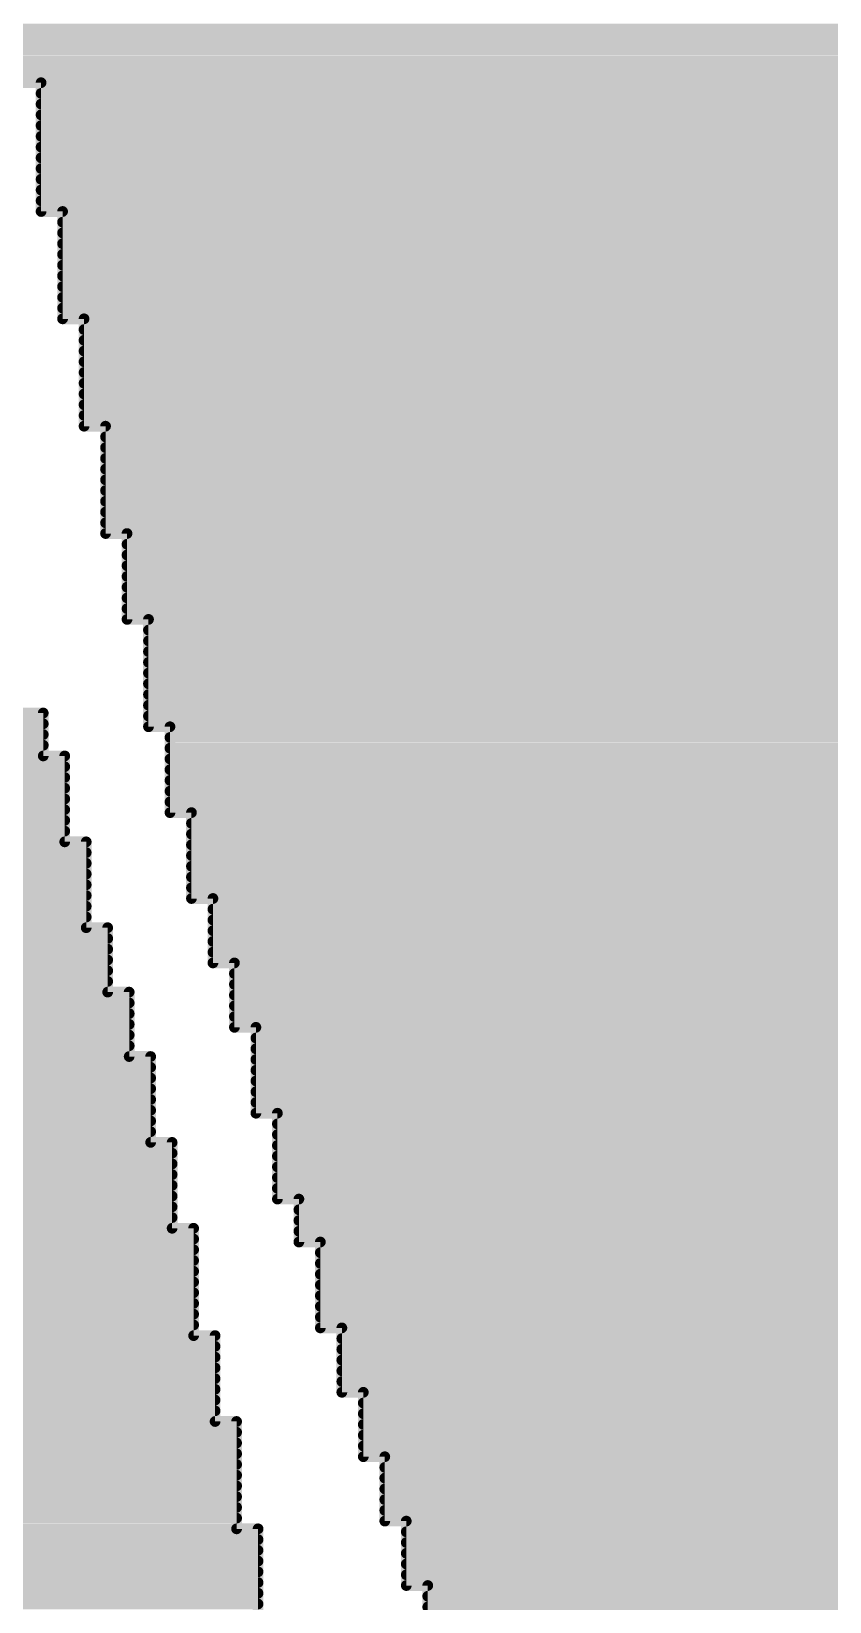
# Model space of a CAD drawing. Extents: x -0.2 to 50.2, y -0.2 to 50.2.
# Drawn here: x 9.16 to 13.98, y 31.12 to 40.62 of the extents above; entities that cross this region are included whole.
import ezdxf

# ---------------------------------------------------------------- set-up
doc = ezdxf.new("R2010")
doc.units = 0
doc.layers.add('1', color=22, linetype='CONTINUOUS')

msp = doc.modelspace()

# ---------------------------------------------------------------- linework, layer by layer
at = {"layer": '1', "const_width": 0.0649}
for points in [[(18.5649, 40.6377), (9.0844, 40.6377)], [(18.5649, 40.5728), (9.0844, 40.5728)], [(18.5649, 40.5079), (9.0844, 40.5079)], [(18.5649, 40.4429), (9.0844, 40.4429)], [(18.5649, 40.378), (9.0844, 40.378)], [(18.5649, 40.3131), (9.0844, 40.3131)], [(9.0844, 40.313), (9.2143, 40.313)], [(9.2143, 40.313), (9.2143, 39.5338)], [(18.5649, 40.2481), (9.2143, 40.2481)], [(18.5649, 40.1832), (9.2143, 40.1832)], [(18.5649, 40.1183), (9.2143, 40.1183)], [(18.5649, 40.0533), (9.2143, 40.0533)], [(18.5649, 39.9884), (9.2143, 39.9884)], [(18.5649, 39.9235), (9.2143, 39.9235)], [(18.5649, 39.8585), (9.2143, 39.8585)], [(18.5649, 39.7936), (9.2143, 39.7936)], [(18.5649, 39.7287), (9.2143, 39.7287)], [(18.5649, 39.6637), (9.2143, 39.6637)], [(18.5649, 39.5988), (9.2143, 39.5988)], [(18.5649, 39.5339), (9.2143, 39.5339)], [(9.2143, 39.5338), (9.3442, 39.5338)], [(9.3442, 39.5338), (9.3442, 38.8844)], [(18.5649, 39.4689), (9.3442, 39.4689)], [(18.5649, 39.404), (9.3442, 39.404)], [(18.5649, 39.3391), (9.3442, 39.3391)], [(18.5649, 39.2741), (9.3442, 39.2741)], [(18.5649, 39.2092), (9.3442, 39.2092)], [(18.5649, 39.1443), (9.3442, 39.1443)], [(18.5649, 39.0793), (9.3442, 39.0793)], [(18.5649, 39.0144), (9.3442, 39.0144)], [(18.5649, 38.9494), (9.3442, 38.9494)], [(18.5649, 38.8845), (9.3442, 38.8845)], [(9.3442, 38.8844), (9.474, 38.8844)], [(9.474, 38.8844), (9.474, 38.2351)], [(18.5649, 38.8196), (9.474, 38.8196)], [(18.5649, 38.7546), (9.474, 38.7546)], [(18.5649, 38.6897), (9.474, 38.6897)], [(18.5649, 38.6248), (9.474, 38.6248)], [(18.5649, 38.5598), (9.474, 38.5598)], [(18.5649, 38.4949), (9.474, 38.4949)], [(18.5649, 38.43), (9.474, 38.43)], [(18.5649, 38.365), (9.474, 38.365)], [(18.5649, 38.3001), (9.474, 38.3001)], [(18.5649, 38.2352), (9.474, 38.2352)], [(9.474, 38.2351), (9.6039, 38.2351)], [(9.6039, 38.2351), (9.6039, 37.5857)], [(18.5649, 38.1702), (9.6039, 38.1702)], [(18.5649, 38.1053), (9.6039, 38.1053)], [(18.5649, 38.0404), (9.6039, 38.0404)], [(18.5649, 37.9754), (9.6039, 37.9754)], [(18.5649, 37.9105), (9.6039, 37.9105)], [(18.5649, 37.8456), (9.6039, 37.8456)], [(18.5649, 37.7806), (9.6039, 37.7806)], [(18.5649, 37.7157), (9.6039, 37.7157)], [(18.5649, 37.6508), (9.6039, 37.6508)], [(18.5649, 37.5858), (9.6039, 37.5858)], [(9.6039, 37.5857), (9.7338, 37.5857)], [(9.7338, 37.5857), (9.7338, 37.0662)], [(18.5649, 37.5209), (9.7338, 37.5209)], [(18.5649, 37.456), (9.7338, 37.456)], [(18.5649, 37.391), (9.7338, 37.391)], [(18.5649, 37.3261), (9.7338, 37.3261)], [(18.5649, 37.2612), (9.7338, 37.2612)], [(18.5649, 37.1962), (9.7338, 37.1962)], [(18.5649, 37.1313), (9.7338, 37.1313)], [(18.5649, 37.0664), (9.7338, 37.0664)], [(9.7338, 37.0662), (9.8636, 37.0662)], [(9.8636, 37.0662), (9.8636, 36.4169)], [(18.5649, 37.0014), (9.8636, 37.0014)], [(18.5649, 36.9365), (9.8636, 36.9365)], [(18.5649, 36.8715), (9.8636, 36.8715)], [(18.5649, 36.8066), (9.8636, 36.8066)], [(18.5649, 36.7417), (9.8636, 36.7417)], [(18.5649, 36.6767), (9.8636, 36.6767)], [(18.5649, 36.6118), (9.8636, 36.6118)], [(18.5649, 36.5469), (9.8636, 36.5469)], [(1.4351, 36.4998), (9.2273, 36.4998)], [(9.2273, 36.5), (9.0974, 36.5)], [(9.2273, 36.2403), (9.2273, 36.5)], [(18.5649, 36.4819), (9.8636, 36.4819)], [(1.4351, 36.4349), (9.2273, 36.4349)], [(1.4351, 36.37), (9.2273, 36.37)], [(18.5649, 36.417), (9.8636, 36.417)], [(9.8636, 36.4169), (9.9935, 36.4169)], [(9.9935, 36.4169), (9.9935, 35.8974)], [(18.5649, 36.3521), (9.9935, 36.3521)], [(1.4351, 36.305), (9.2273, 36.305)], [(18.5649, 36.2871), (9.9935, 36.2871)], [(1.4351, 36.2401), (9.3571, 36.2401)], [(1.4351, 36.1752), (9.3571, 36.1752)], [(9.3571, 36.2403), (9.2273, 36.2403)], [(9.3571, 35.7208), (9.3571, 36.2403)], [(18.5649, 36.2222), (9.9935, 36.2222)], [(18.5649, 36.1573), (9.9935, 36.1573)], [(1.4351, 36.1102), (9.3571, 36.1102)], [(18.5649, 36.0923), (9.9935, 36.0923)], [(1.4351, 36.0453), (9.3571, 36.0453)], [(1.4351, 35.9804), (9.3571, 35.9804)], [(18.5649, 36.0274), (9.9935, 36.0274)], [(1.4351, 35.9154), (9.3571, 35.9154)], [(18.5649, 35.9625), (9.9935, 35.9625)], [(18.5649, 35.8975), (9.9935, 35.8975)], [(9.9935, 35.8974), (10.1234, 35.8974)], [(10.1234, 35.8974), (10.1234, 35.3779)], [(1.4351, 35.8505), (9.3571, 35.8505)], [(1.4351, 35.7856), (9.3571, 35.7856)], [(18.5649, 35.8326), (10.1234, 35.8326)], [(1.4351, 35.7206), (9.487, 35.7206)], [(9.487, 35.7208), (9.3571, 35.7208)], [(9.487, 35.2013), (9.487, 35.7208)], [(18.5649, 35.7677), (10.1234, 35.7677)], [(18.5649, 35.7027), (10.1234, 35.7027)], [(1.4351, 35.6557), (9.487, 35.6557)], [(1.4351, 35.5908), (9.487, 35.5908)], [(18.5649, 35.6378), (10.1234, 35.6378)], [(1.4351, 35.5258), (9.487, 35.5258)], [(18.5649, 35.5729), (10.1234, 35.5729)], [(18.5649, 35.5079), (10.1234, 35.5079)], [(1.4351, 35.4609), (9.487, 35.4609)], [(18.5649, 35.443), (10.1234, 35.443)], [(1.4351, 35.396), (9.487, 35.396)], [(1.4351, 35.331), (9.487, 35.331)], [(18.5649, 35.3781), (10.1234, 35.3781)], [(10.1234, 35.3779), (10.2533, 35.3779)], [(10.2533, 35.3779), (10.2533, 34.9883)], [(18.5649, 35.3131), (10.2533, 35.3131)], [(1.4351, 35.2661), (9.487, 35.2661)], [(18.5649, 35.2482), (10.2533, 35.2482)], [(1.4351, 35.2012), (9.6169, 35.2012)], [(1.4351, 35.1362), (9.6169, 35.1362)], [(9.6169, 35.2013), (9.487, 35.2013)], [(9.6169, 34.8117), (9.6169, 35.2013)], [(18.5649, 35.1833), (10.2533, 35.1833)], [(18.5649, 35.1183), (10.2533, 35.1183)], [(1.4351, 35.0713), (9.6169, 35.0713)], [(18.5649, 35.0534), (10.2533, 35.0534)], [(1.4351, 35.0064), (9.6169, 35.0064)], [(1.4351, 34.9414), (9.6169, 34.9414)], [(18.5649, 34.9885), (10.2533, 34.9885)], [(10.2533, 34.9883), (10.3831, 34.9883)], [(10.3831, 34.9883), (10.3831, 34.5987)], [(18.5649, 34.9235), (10.3831, 34.9235)], [(1.4351, 34.8765), (9.6169, 34.8765)], [(18.5649, 34.8586), (10.3831, 34.8586)], [(1.4351, 34.8115), (9.7468, 34.8115)], [(1.4351, 34.7466), (9.7468, 34.7466)], [(9.7468, 34.8117), (9.6169, 34.8117)], [(9.7468, 34.4221), (9.7468, 34.8117)], [(18.5649, 34.7936), (10.3831, 34.7936)], [(1.4351, 34.6817), (9.7468, 34.6817)], [(18.5649, 34.7287), (10.3831, 34.7287)], [(18.5649, 34.6638), (10.3831, 34.6638)], [(1.4351, 34.6167), (9.7468, 34.6167)], [(1.4351, 34.5518), (9.7468, 34.5518)], [(18.5649, 34.5988), (10.3831, 34.5988)], [(10.3831, 34.5987), (10.513, 34.5987)], [(10.513, 34.5987), (10.513, 34.0792)], [(1.4351, 34.4869), (9.7468, 34.4869)], [(18.5649, 34.5339), (10.513, 34.5339)], [(18.5649, 34.469), (10.513, 34.469)], [(1.4351, 34.4219), (9.8766, 34.4219)], [(1.4351, 34.357), (9.8766, 34.357)], [(9.8766, 34.4221), (9.7468, 34.4221)], [(9.8766, 33.9026), (9.8766, 34.4221)], [(18.5649, 34.404), (10.513, 34.404)], [(1.4351, 34.2921), (9.8766, 34.2921)], [(18.5649, 34.3391), (10.513, 34.3391)], [(18.5649, 34.2742), (10.513, 34.2742)], [(1.4351, 34.2271), (9.8766, 34.2271)], [(1.4351, 34.1622), (9.8766, 34.1622)], [(18.5649, 34.2092), (10.513, 34.2092)], [(1.4351, 34.0973), (9.8766, 34.0973)], [(18.5649, 34.1443), (10.513, 34.1443)], [(18.5649, 34.0794), (10.513, 34.0794)], [(10.513, 34.0792), (10.6429, 34.0792)], [(10.6429, 34.0792), (10.6429, 33.5597)], [(1.4351, 34.0323), (9.8766, 34.0323)], [(18.5649, 34.0144), (10.6429, 34.0144)], [(1.4351, 33.9674), (9.8766, 33.9674)], [(1.4351, 33.9025), (10.0065, 33.9025)], [(10.0065, 33.9026), (9.8766, 33.9026)], [(10.0065, 33.3831), (10.0065, 33.9026)], [(18.5649, 33.9495), (10.6429, 33.9495)], [(18.5649, 33.8846), (10.6429, 33.8846)], [(1.4351, 33.8375), (10.0065, 33.8375)], [(18.5649, 33.8196), (10.6429, 33.8196)], [(1.4351, 33.7726), (10.0065, 33.7726)], [(1.4351, 33.7077), (10.0065, 33.7077)], [(18.5649, 33.7547), (10.6429, 33.7547)], [(18.5649, 33.6898), (10.6429, 33.6898)], [(1.4351, 33.6427), (10.0065, 33.6427)], [(18.5649, 33.6248), (10.6429, 33.6248)], [(1.4351, 33.5778), (10.0065, 33.5778)], [(1.4351, 33.5129), (10.0065, 33.5129)], [(18.5649, 33.5599), (10.6429, 33.5599)], [(10.6429, 33.5597), (10.7727, 33.5597)], [(10.7727, 33.5597), (10.7727, 33.3)], [(1.4351, 33.4479), (10.0065, 33.4479)], [(18.5649, 33.495), (10.7727, 33.495)], [(18.5649, 33.43), (10.7727, 33.43)], [(1.4351, 33.383), (10.1364, 33.383)], [(1.4351, 33.3181), (10.1364, 33.3181)], [(10.1364, 33.3831), (10.0065, 33.3831)], [(10.1364, 32.7338), (10.1364, 33.3831)], [(18.5649, 33.3651), (10.7727, 33.3651)], [(1.4351, 33.2531), (10.1364, 33.2531)], [(18.5649, 33.3002), (10.7727, 33.3002)], [(10.7727, 33.3), (10.9026, 33.3)], [(10.9026, 33.3), (10.9026, 32.7805)], [(18.5649, 33.2352), (10.9026, 33.2352)], [(1.4351, 33.1882), (10.1364, 33.1882)], [(1.4351, 33.1233), (10.1364, 33.1233)], [(18.5649, 33.1703), (10.9026, 33.1703)], [(1.4351, 33.0583), (10.1364, 33.0583)], [(18.5649, 33.1054), (10.9026, 33.1054)], [(18.5649, 33.0404), (10.9026, 33.0404)], [(1.4351, 32.9934), (10.1364, 32.9934)], [(1.4351, 32.9285), (10.1364, 32.9285)], [(18.5649, 32.9755), (10.9026, 32.9755)], [(1.4351, 32.8635), (10.1364, 32.8635)], [(18.5649, 32.9106), (10.9026, 32.9106)], [(18.5649, 32.8456), (10.9026, 32.8456)], [(1.4351, 32.7986), (10.1364, 32.7986)], [(18.5649, 32.7807), (10.9026, 32.7807)], [(10.9026, 32.7805), (11.0325, 32.7805)], [(11.0325, 32.7805), (11.0325, 32.3909)], [(1.4351, 32.7336), (10.2662, 32.7336)], [(1.4351, 32.6687), (10.2662, 32.6687)], [(10.2662, 32.7338), (10.1364, 32.7338)], [(10.2662, 32.2143), (10.2662, 32.7338)], [(18.5649, 32.7157), (11.0325, 32.7157)], [(18.5649, 32.6508), (11.0325, 32.6508)], [(1.4351, 32.6038), (10.2662, 32.6038)], [(18.5649, 32.5859), (11.0325, 32.5859)], [(1.4351, 32.5388), (10.2662, 32.5388)], [(1.4351, 32.4739), (10.2662, 32.4739)], [(18.5649, 32.5209), (11.0325, 32.5209)], [(18.5649, 32.456), (11.0325, 32.456)], [(1.4351, 32.409), (10.2662, 32.409)], [(18.5649, 32.3911), (11.0325, 32.3911)], [(11.0325, 32.3909), (11.1623, 32.3909)], [(11.1623, 32.3909), (11.1623, 32.0013)], [(1.4351, 32.344), (10.2662, 32.344)], [(1.4351, 32.2791), (10.2662, 32.2791)], [(18.5649, 32.3261), (11.1623, 32.3261)], [(1.4351, 32.2142), (10.3961, 32.2142)], [(10.3961, 32.2143), (10.2662, 32.2143)], [(10.3961, 31.5649), (10.3961, 32.2143)], [(18.5649, 32.2612), (11.1623, 32.2612)], [(18.5649, 32.1963), (11.1623, 32.1963)], [(1.4351, 32.1492), (10.3961, 32.1492)], [(1.4351, 32.0843), (10.3961, 32.0843)], [(18.5649, 32.1313), (11.1623, 32.1313)], [(1.4351, 32.0194), (10.3961, 32.0194)], [(18.5649, 32.0664), (11.1623, 32.0664)], [(18.5649, 32.0015), (11.1623, 32.0015)], [(11.1623, 32.0013), (11.2922, 32.0013)], [(11.2922, 32.0013), (11.2922, 31.6117)], [(1.4351, 31.9544), (10.3961, 31.9544)], [(1.4351, 31.8895), (10.3961, 31.8895)], [(18.5649, 31.9365), (11.2922, 31.9365)], [(1.4351, 31.8246), (10.3961, 31.8246)], [(18.5649, 31.8716), (11.2922, 31.8716)], [(18.5649, 31.8067), (11.2922, 31.8067)], [(1.4351, 31.7596), (10.3961, 31.7596)], [(1.4351, 31.6947), (10.3961, 31.6947)], [(18.5649, 31.7417), (11.2922, 31.7417)], [(1.4351, 31.6298), (10.3961, 31.6298)], [(18.5649, 31.6768), (11.2922, 31.6768)], [(18.5649, 31.6119), (11.2922, 31.6119)], [(11.2922, 31.6117), (11.4221, 31.6117)], [(11.4221, 31.6117), (11.4221, 31.2221)], [(1.4351, 31.5648), (10.526, 31.5648)], [(10.526, 31.5649), (10.3961, 31.5649)], [(10.526, 30.9156), (10.526, 31.5649)], [(18.5649, 31.5469), (11.4221, 31.5469)], [(1.4351, 31.4999), (10.526, 31.4999)], [(1.4351, 31.435), (10.526, 31.435)], [(18.5649, 31.482), (11.4221, 31.482)], [(18.5649, 31.4171), (11.4221, 31.4171)], [(1.4351, 31.37), (10.526, 31.37)], [(18.5649, 31.3521), (11.4221, 31.3521)], [(1.4351, 31.3051), (10.526, 31.3051)], [(1.4351, 31.2402), (10.526, 31.2402)], [(18.5649, 31.2872), (11.4221, 31.2872)], [(18.5649, 31.2223), (11.4221, 31.2223)], [(11.4221, 31.2221), (11.5519, 31.2221)], [(11.5519, 31.2221), (11.5519, 30.9623)], [(1.4351, 31.1752), (10.526, 31.1752)], [(18.5649, 31.1573), (11.5519, 31.1573)], [(1.4351, 31.1103), (10.526, 31.1103)], [(18.5649, 31.0924), (11.5519, 31.0924)]]:
    msp.add_lwpolyline(points, dxfattribs=at)
at = {"layer": '1', "const_width": 0.0325}
for points in [[(9.2143, 40.2644, 1), (9.2143, 40.2319)], [(9.2305, 40.313, 1), (9.1981, 40.313)], [(9.2143, 40.2968, 1), (9.2143, 40.3292)], [(9.2143, 40.1994, 1), (9.2143, 40.167)], [(9.2143, 40.1345, 1), (9.2143, 40.102)], [(9.2143, 40.0696, 1), (9.2143, 40.0371)], [(9.2143, 40.0046, 1), (9.2143, 39.9722)], [(9.2143, 39.9397, 1), (9.2143, 39.9072)], [(9.2143, 39.8748, 1), (9.2143, 39.8423)], [(9.2143, 39.8098, 1), (9.2143, 39.7774)], [(9.2143, 39.7449, 1), (9.2143, 39.7124)], [(9.2143, 39.68, 1), (9.2143, 39.6475)], [(9.2143, 39.615, 1), (9.2143, 39.5826)], [(9.2143, 39.5501, 1), (9.2143, 39.5176)], [(9.2143, 39.55, 1), (9.2143, 39.5175)], [(9.1981, 39.5338, 1), (9.2305, 39.5338)], [(9.3604, 39.5338, 1), (9.3279, 39.5338)], [(9.3442, 39.5175, 1), (9.3442, 39.55)], [(9.3442, 39.4852, 1), (9.3442, 39.4527)], [(9.3442, 39.4202, 1), (9.3442, 39.3878)], [(9.3442, 39.3553, 1), (9.3442, 39.3228)], [(9.3442, 39.2904, 1), (9.3442, 39.2579)], [(9.3442, 39.2254, 1), (9.3442, 39.193)], [(9.3442, 39.1605, 1), (9.3442, 39.128)], [(9.3442, 39.0956, 1), (9.3442, 39.0631)], [(9.3442, 39.0306, 1), (9.3442, 38.9982)], [(9.3442, 38.9657, 1), (9.3442, 38.9332)], [(9.3442, 38.9007, 1), (9.3442, 38.8682)], [(9.3442, 38.9007, 1), (9.3442, 38.8683)], [(9.3279, 38.8844, 1), (9.3604, 38.8844)], [(9.474, 38.8358, 1), (9.474, 38.8033)], [(9.4903, 38.8844, 1), (9.4578, 38.8844)], [(9.474, 38.8682, 1), (9.474, 38.9007)], [(9.474, 38.7709, 1), (9.474, 38.7384)], [(9.474, 38.7059, 1), (9.474, 38.6735)], [(9.474, 38.641, 1), (9.474, 38.6085)], [(9.474, 38.5761, 1), (9.474, 38.5436)], [(9.474, 38.5111, 1), (9.474, 38.4787)], [(9.474, 38.4462, 1), (9.474, 38.4137)], [(9.474, 38.3813, 1), (9.474, 38.3488)], [(9.474, 38.3163, 1), (9.474, 38.2839)], [(9.474, 38.2514, 1), (9.474, 38.2189)], [(9.474, 38.2513, 1), (9.474, 38.2188)], [(9.4578, 38.2351, 1), (9.4903, 38.2351)], [(9.6201, 38.2351, 1), (9.5877, 38.2351)], [(9.6039, 38.1865, 1), (9.6039, 38.154)], [(9.6039, 38.2188, 1), (9.6039, 38.2513)], [(9.6039, 38.1215, 1), (9.6039, 38.0891)], [(9.6039, 38.0566, 1), (9.6039, 38.0241)], [(9.6039, 37.9917, 1), (9.6039, 37.9592)], [(9.6039, 37.9267, 1), (9.6039, 37.8943)], [(9.6039, 37.8618, 1), (9.6039, 37.8293)], [(9.6039, 37.7969, 1), (9.6039, 37.7644)], [(9.6039, 37.7319, 1), (9.6039, 37.6995)], [(9.6039, 37.667, 1), (9.6039, 37.6345)], [(9.6039, 37.6021, 1), (9.6039, 37.5696)], [(9.6039, 37.6019, 1), (9.6039, 37.5695)], [(9.75, 37.5857, 1), (9.7175, 37.5857)], [(9.7338, 37.5695, 1), (9.7338, 37.6019)], [(9.5877, 37.5857, 1), (9.6201, 37.5857)], [(9.7338, 37.5371, 1), (9.7338, 37.5047)], [(9.7338, 37.4722, 1), (9.7338, 37.4397)], [(9.7338, 37.4073, 1), (9.7338, 37.3748)], [(9.7338, 37.3423, 1), (9.7338, 37.3099)], [(9.7338, 37.2774, 1), (9.7338, 37.2449)], [(9.7338, 37.2125, 1), (9.7338, 37.18)], [(9.7338, 37.1475, 1), (9.7338, 37.1151)], [(9.7338, 37.0826, 1), (9.7338, 37.0501)], [(9.7338, 37.0825, 1), (9.7338, 37.05)], [(9.7175, 37.0662, 1), (9.75, 37.0662)], [(9.8799, 37.0662, 1), (9.8474, 37.0662)], [(9.8636, 37.05, 1), (9.8636, 37.0825)], [(9.8636, 37.0177, 1), (9.8636, 36.9852)], [(9.8636, 36.9527, 1), (9.8636, 36.9203)], [(9.8636, 36.8878, 1), (9.8636, 36.8553)], [(9.8636, 36.8228, 1), (9.8636, 36.7904)], [(9.8636, 36.7579, 1), (9.8636, 36.7254)], [(9.8636, 36.693, 1), (9.8636, 36.6605)], [(9.8636, 36.628, 1), (9.8636, 36.5956)], [(9.8636, 36.5631, 1), (9.8636, 36.5306)], [(9.2435, 36.5, 1), (9.211, 36.5)], [(9.2273, 36.4838, 1), (9.2273, 36.5162)], [(9.2273, 36.4836, 1), (9.2273, 36.5161)], [(9.8636, 36.4982, 1), (9.8636, 36.4657)], [(9.2273, 36.4187, 1), (9.2273, 36.4511)], [(9.2273, 36.3537, 1), (9.2273, 36.3862)], [(9.8636, 36.4332, 1), (9.8636, 36.4008)], [(9.8636, 36.4331, 1), (9.8636, 36.4007)], [(9.8474, 36.4169, 1), (9.8799, 36.4169)], [(9.9935, 36.3683, 1), (9.9935, 36.3358)], [(10.0097, 36.4169, 1), (9.9773, 36.4169)], [(9.9935, 36.4007, 1), (9.9935, 36.4331)], [(9.2273, 36.2888, 1), (9.2273, 36.3213)], [(9.9935, 36.3034, 1), (9.9935, 36.2709)], [(9.2273, 36.2565, 1), (9.2273, 36.224)], [(9.211, 36.2403, 1), (9.2435, 36.2403)], [(9.3734, 36.2403, 1), (9.3409, 36.2403)], [(9.3571, 36.224, 1), (9.3571, 36.2565)], [(9.3571, 36.2239, 1), (9.3571, 36.2563)], [(9.3571, 36.1589, 1), (9.3571, 36.1914)], [(9.9935, 36.1735, 1), (9.9935, 36.141)], [(9.9935, 36.2384, 1), (9.9935, 36.206)], [(9.3571, 36.094, 1), (9.3571, 36.1265)], [(9.9935, 36.1086, 1), (9.9935, 36.0761)], [(9.3571, 36.0291, 1), (9.3571, 36.0615)], [(9.3571, 35.9641, 1), (9.3571, 35.9966)], [(9.9935, 36.0436, 1), (9.9935, 36.0112)], [(9.3571, 35.8992, 1), (9.3571, 35.9317)], [(9.9935, 35.9787, 1), (9.9935, 35.9462)], [(9.9935, 35.9138, 1), (9.9935, 35.8813)], [(9.9935, 35.9136, 1), (9.9935, 35.8812)], [(9.9773, 35.8974, 1), (10.0097, 35.8974)], [(10.1396, 35.8974, 1), (10.1071, 35.8974)], [(10.1234, 35.8812, 1), (10.1234, 35.9136)], [(9.3571, 35.8343, 1), (9.3571, 35.8667)], [(9.3571, 35.7693, 1), (9.3571, 35.8018)], [(10.1234, 35.8488, 1), (10.1234, 35.8164)], [(9.3571, 35.737, 1), (9.3571, 35.7045)], [(9.3409, 35.7208, 1), (9.3734, 35.7208)], [(9.5032, 35.7208, 1), (9.4708, 35.7208)], [(9.487, 35.7045, 1), (9.487, 35.737)], [(9.487, 35.7044, 1), (9.487, 35.7369)], [(10.1234, 35.7839, 1), (10.1234, 35.7514)], [(10.1234, 35.719, 1), (10.1234, 35.6865)], [(9.487, 35.6395, 1), (9.487, 35.6719)], [(9.487, 35.5745, 1), (9.487, 35.607)], [(10.1234, 35.654, 1), (10.1234, 35.6216)], [(9.487, 35.5096, 1), (9.487, 35.5421)], [(10.1234, 35.5891, 1), (10.1234, 35.5566)], [(10.1234, 35.5242, 1), (10.1234, 35.4917)], [(9.487, 35.4447, 1), (9.487, 35.4771)], [(10.1234, 35.4592, 1), (10.1234, 35.4268)], [(9.487, 35.3797, 1), (9.487, 35.4122)], [(9.487, 35.3148, 1), (9.487, 35.3473)], [(10.1234, 35.3943, 1), (10.1234, 35.3618)], [(10.1234, 35.3942, 1), (10.1234, 35.3617)], [(10.1071, 35.3779, 1), (10.1396, 35.3779)], [(10.2695, 35.3779, 1), (10.237, 35.3779)], [(10.2533, 35.3294, 1), (10.2533, 35.2969)], [(10.2533, 35.3617, 1), (10.2533, 35.3942)], [(9.487, 35.2499, 1), (9.487, 35.2823)], [(10.2533, 35.2644, 1), (10.2533, 35.232)], [(9.487, 35.2175, 1), (9.487, 35.1851)], [(9.4708, 35.2013, 1), (9.5032, 35.2013)], [(9.6331, 35.2013, 1), (9.6006, 35.2013)], [(9.6169, 35.1851, 1), (9.6169, 35.2175)], [(9.6169, 35.1849, 1), (9.6169, 35.2174)], [(9.6169, 35.12, 1), (9.6169, 35.1525)], [(10.2533, 35.1995, 1), (10.2533, 35.167)], [(10.2533, 35.1346, 1), (10.2533, 35.1021)], [(9.6169, 35.0551, 1), (9.6169, 35.0875)], [(10.2533, 35.0696, 1), (10.2533, 35.0372)], [(9.6169, 34.9901, 1), (9.6169, 35.0226)], [(9.6169, 34.9252, 1), (9.6169, 34.9576)], [(10.2533, 35.0047, 1), (10.2533, 34.9722)], [(10.2533, 35.0045, 1), (10.2533, 34.9721)], [(10.237, 34.9883, 1), (10.2695, 34.9883)], [(10.3831, 34.9398, 1), (10.3831, 34.9073)], [(10.3994, 34.9883, 1), (10.3669, 34.9883)], [(10.3831, 34.9721, 1), (10.3831, 35.0045)], [(9.6169, 34.8602, 1), (9.6169, 34.8927)], [(10.3831, 34.8748, 1), (10.3831, 34.8424)], [(9.6169, 34.8279, 1), (9.6169, 34.7955)], [(9.6006, 34.8117, 1), (9.6331, 34.8117)], [(9.763, 34.8117, 1), (9.7305, 34.8117)], [(9.7468, 34.7955, 1), (9.7468, 34.8279)], [(9.7468, 34.7953, 1), (9.7468, 34.8278)], [(9.7468, 34.7304, 1), (9.7468, 34.7628)], [(10.3831, 34.8099, 1), (10.3831, 34.7774)], [(9.7468, 34.6654, 1), (9.7468, 34.6979)], [(10.3831, 34.7449, 1), (10.3831, 34.7125)], [(10.3831, 34.68, 1), (10.3831, 34.6475)], [(9.7468, 34.6005, 1), (9.7468, 34.633)], [(9.7468, 34.5356, 1), (9.7468, 34.568)], [(10.3831, 34.6151, 1), (10.3831, 34.5826)], [(10.3831, 34.6149, 1), (10.3831, 34.5825)], [(10.3669, 34.5987, 1), (10.3994, 34.5987)], [(10.5292, 34.5987, 1), (10.4968, 34.5987)], [(10.513, 34.5825, 1), (10.513, 34.6149)], [(9.7468, 34.4706, 1), (9.7468, 34.5031)], [(10.513, 34.5501, 1), (10.513, 34.5177)], [(10.513, 34.4852, 1), (10.513, 34.4527)], [(9.7305, 34.4221, 1), (9.763, 34.4221)], [(9.7468, 34.4383, 1), (9.7468, 34.4058)], [(9.8929, 34.4221, 1), (9.8604, 34.4221)], [(9.8766, 34.4058, 1), (9.8766, 34.4383)], [(9.8766, 34.4057, 1), (9.8766, 34.4382)], [(9.8766, 34.3408, 1), (9.8766, 34.3732)], [(10.513, 34.4203, 1), (10.513, 34.3878)], [(9.8766, 34.2758, 1), (9.8766, 34.3083)], [(10.513, 34.3553, 1), (10.513, 34.3229)], [(10.513, 34.2904, 1), (10.513, 34.2579)], [(9.8766, 34.2109, 1), (9.8766, 34.2434)], [(9.8766, 34.146, 1), (9.8766, 34.1784)], [(10.513, 34.2255, 1), (10.513, 34.193)], [(9.8766, 34.081, 1), (9.8766, 34.1135)], [(10.513, 34.0955, 1), (10.513, 34.063)], [(10.513, 34.0956, 1), (10.513, 34.0631)], [(10.513, 34.1605, 1), (10.513, 34.1281)], [(10.6591, 34.0792, 1), (10.6266, 34.0792)], [(10.6429, 34.063, 1), (10.6429, 34.0955)], [(9.8766, 34.0161, 1), (9.8766, 34.0486)], [(10.4968, 34.0792, 1), (10.5292, 34.0792)], [(10.6429, 34.0307, 1), (10.6429, 33.9982)], [(9.8766, 33.9188, 1), (9.8766, 33.8864)], [(9.8604, 33.9026, 1), (9.8929, 33.9026)], [(9.8766, 33.9512, 1), (9.8766, 33.9836)], [(10.0227, 33.9026, 1), (9.9903, 33.9026)], [(10.0065, 33.8864, 1), (10.0065, 33.9188)], [(10.0065, 33.8862, 1), (10.0065, 33.9187)], [(10.6429, 33.9008, 1), (10.6429, 33.8683)], [(10.6429, 33.9657, 1), (10.6429, 33.9333)], [(10.0065, 33.8213, 1), (10.0065, 33.8538)], [(10.6429, 33.8359, 1), (10.6429, 33.8034)], [(10.0065, 33.7564, 1), (10.0065, 33.7888)], [(10.0065, 33.6914, 1), (10.0065, 33.7239)], [(10.6429, 33.706, 1), (10.6429, 33.6735)], [(10.6429, 33.7709, 1), (10.6429, 33.7385)], [(10.0065, 33.6265, 1), (10.0065, 33.659)], [(10.6429, 33.6411, 1), (10.6429, 33.6086)], [(10.0065, 33.5616, 1), (10.0065, 33.594)], [(10.0065, 33.4966, 1), (10.0065, 33.5291)], [(10.6429, 33.576, 1), (10.6429, 33.5435)], [(10.6266, 33.5597, 1), (10.6591, 33.5597)], [(10.6429, 33.5761, 1), (10.6429, 33.5437)], [(10.789, 33.5597, 1), (10.7565, 33.5597)], [(10.7727, 33.5435, 1), (10.7727, 33.576)], [(10.0065, 33.4317, 1), (10.0065, 33.4642)], [(10.7727, 33.5112, 1), (10.7727, 33.4787)], [(10.7727, 33.4463, 1), (10.7727, 33.4138)], [(9.9903, 33.3831, 1), (10.0227, 33.3831)], [(10.0065, 33.3993, 1), (10.0065, 33.3669)], [(10.1526, 33.3831, 1), (10.1201, 33.3831)], [(10.1364, 33.3669, 1), (10.1364, 33.3993)], [(10.1364, 33.3668, 1), (10.1364, 33.3992)], [(10.1364, 33.3018, 1), (10.1364, 33.3343)], [(10.7727, 33.3813, 1), (10.7727, 33.3489)], [(10.1364, 33.2369, 1), (10.1364, 33.2694)], [(10.7727, 33.3164, 1), (10.7727, 33.2839)], [(10.7727, 33.3162, 1), (10.7727, 33.2838)], [(10.7565, 33.3, 1), (10.789, 33.3)], [(10.9026, 33.2515, 1), (10.9026, 33.219)], [(10.9188, 33.3, 1), (10.8864, 33.3)], [(10.9026, 33.2838, 1), (10.9026, 33.3162)], [(10.1364, 33.172, 1), (10.1364, 33.2044)], [(10.1364, 33.107, 1), (10.1364, 33.1395)], [(10.9026, 33.1865, 1), (10.9026, 33.1541)], [(10.1364, 33.0421, 1), (10.1364, 33.0746)], [(10.9026, 33.1216, 1), (10.9026, 33.0891)], [(10.9026, 33.0567, 1), (10.9026, 33.0242)], [(10.1364, 32.9772, 1), (10.1364, 33.0096)], [(10.1364, 32.9122, 1), (10.1364, 32.9447)], [(10.9026, 32.9917, 1), (10.9026, 32.9593)], [(10.1364, 32.8473, 1), (10.1364, 32.8797)], [(10.9026, 32.9268, 1), (10.9026, 32.8943)], [(10.9026, 32.8619, 1), (10.9026, 32.8294)], [(10.1364, 32.7823, 1), (10.1364, 32.8148)], [(10.9026, 32.7969, 1), (10.9026, 32.7645)], [(10.9026, 32.7968, 1), (10.9026, 32.7643)], [(10.8864, 32.7805, 1), (10.9188, 32.7805)], [(11.0487, 32.7805, 1), (11.0162, 32.7805)], [(11.0325, 32.7643, 1), (11.0325, 32.7968)], [(10.1364, 32.75, 1), (10.1364, 32.7175)], [(10.1201, 32.7338, 1), (10.1526, 32.7338)], [(10.2825, 32.7338, 1), (10.25, 32.7338)], [(10.2662, 32.7175, 1), (10.2662, 32.75)], [(10.2662, 32.7174, 1), (10.2662, 32.7499)], [(10.2662, 32.6525, 1), (10.2662, 32.6849)], [(11.0325, 32.732, 1), (11.0325, 32.6995)], [(11.0325, 32.667, 1), (11.0325, 32.6346)], [(10.2662, 32.5875, 1), (10.2662, 32.62)], [(11.0325, 32.6021, 1), (11.0325, 32.5696)], [(10.2662, 32.5226, 1), (10.2662, 32.5551)], [(10.2662, 32.4577, 1), (10.2662, 32.4901)], [(11.0325, 32.5372, 1), (11.0325, 32.5047)], [(11.0325, 32.4722, 1), (11.0325, 32.4398)], [(10.2662, 32.3927, 1), (10.2662, 32.4252)], [(11.0325, 32.4073, 1), (11.0325, 32.3748)], [(11.0325, 32.4071, 1), (11.0325, 32.3747)], [(11.0162, 32.3909, 1), (11.0487, 32.3909)], [(11.1786, 32.3909, 1), (11.1461, 32.3909)], [(11.1623, 32.3747, 1), (11.1623, 32.4071)], [(10.2662, 32.3278, 1), (10.2662, 32.3603)], [(10.2662, 32.2629, 1), (10.2662, 32.2953)], [(11.1623, 32.3424, 1), (11.1623, 32.3099)], [(10.2662, 32.2305, 1), (10.2662, 32.1981)], [(10.25, 32.2143, 1), (10.2825, 32.2143)], [(10.4123, 32.2143, 1), (10.3799, 32.2143)], [(10.3961, 32.1981, 1), (10.3961, 32.2305)], [(10.3961, 32.1979, 1), (10.3961, 32.2304)], [(11.1623, 32.2774, 1), (11.1623, 32.245)], [(11.1623, 32.2125, 1), (11.1623, 32.18)], [(10.3961, 32.133, 1), (10.3961, 32.1655)], [(10.3961, 32.0681, 1), (10.3961, 32.1005)], [(11.1623, 32.1476, 1), (11.1623, 32.1151)], [(10.3961, 32.0031, 1), (10.3961, 32.0356)], [(11.1623, 32.0826, 1), (11.1623, 32.0502)], [(11.1623, 32.0177, 1), (11.1623, 31.9852)], [(11.1623, 32.0175, 1), (11.1623, 31.9851)], [(11.1461, 32.0013, 1), (11.1786, 32.0013)], [(11.3084, 32.0013, 1), (11.276, 32.0013)], [(11.2922, 31.9851, 1), (11.2922, 32.0175)], [(10.3961, 31.9382, 1), (10.3961, 31.9707)], [(10.3961, 31.8733, 1), (10.3961, 31.9057)], [(11.2922, 31.9528, 1), (11.2922, 31.9203)], [(10.3961, 31.8083, 1), (10.3961, 31.8408)], [(11.2922, 31.8229, 1), (11.2922, 31.7904)], [(11.2922, 31.8878, 1), (11.2922, 31.8554)], [(10.3961, 31.7434, 1), (10.3961, 31.7759)], [(10.3961, 31.6785, 1), (10.3961, 31.7109)], [(11.2922, 31.758, 1), (11.2922, 31.7255)], [(10.3961, 31.6135, 1), (10.3961, 31.646)], [(11.2922, 31.693, 1), (11.2922, 31.6606)], [(11.2922, 31.6281, 1), (11.2922, 31.5956)], [(11.2922, 31.6279, 1), (11.2922, 31.5955)], [(11.4383, 31.6117, 1), (11.4058, 31.6117)], [(11.4221, 31.5955, 1), (11.4221, 31.6279)], [(10.3961, 31.5812, 1), (10.3961, 31.5487)], [(10.3799, 31.5649, 1), (10.4123, 31.5649)], [(10.5422, 31.5649, 1), (10.5097, 31.5649)], [(10.526, 31.5487, 1), (10.526, 31.5812)], [(10.526, 31.5486, 1), (10.526, 31.5811)], [(11.276, 31.6117, 1), (11.3084, 31.6117)], [(11.4221, 31.5632, 1), (11.4221, 31.5307)], [(10.526, 31.4837, 1), (10.526, 31.5161)], [(10.526, 31.4187, 1), (10.526, 31.4512)], [(11.4221, 31.4333, 1), (11.4221, 31.4008)], [(11.4221, 31.4982, 1), (11.4221, 31.4658)], [(10.526, 31.3538, 1), (10.526, 31.3863)], [(11.4221, 31.3684, 1), (11.4221, 31.3359)], [(10.526, 31.2889, 1), (10.526, 31.3213)], [(10.526, 31.2239, 1), (10.526, 31.2564)], [(11.4221, 31.2385, 1), (11.4221, 31.206)], [(11.4221, 31.2383, 1), (11.4221, 31.2058)], [(11.4221, 31.3034, 1), (11.4221, 31.271)], [(11.5682, 31.2221, 1), (11.5357, 31.2221)], [(11.5519, 31.2058, 1), (11.5519, 31.2383)], [(10.526, 31.159, 1), (10.526, 31.1915)], [(11.4058, 31.2221, 1), (11.4383, 31.2221)], [(11.5519, 31.1736, 1), (11.5519, 31.1411)], [(10.526, 31.0941, 1), (10.526, 31.1265)], [(11.5519, 31.1086, 1), (11.5519, 31.0762)]]:
    msp.add_lwpolyline(points, format="xyb", dxfattribs=at)

doc.saveas('drawing.dxf')
